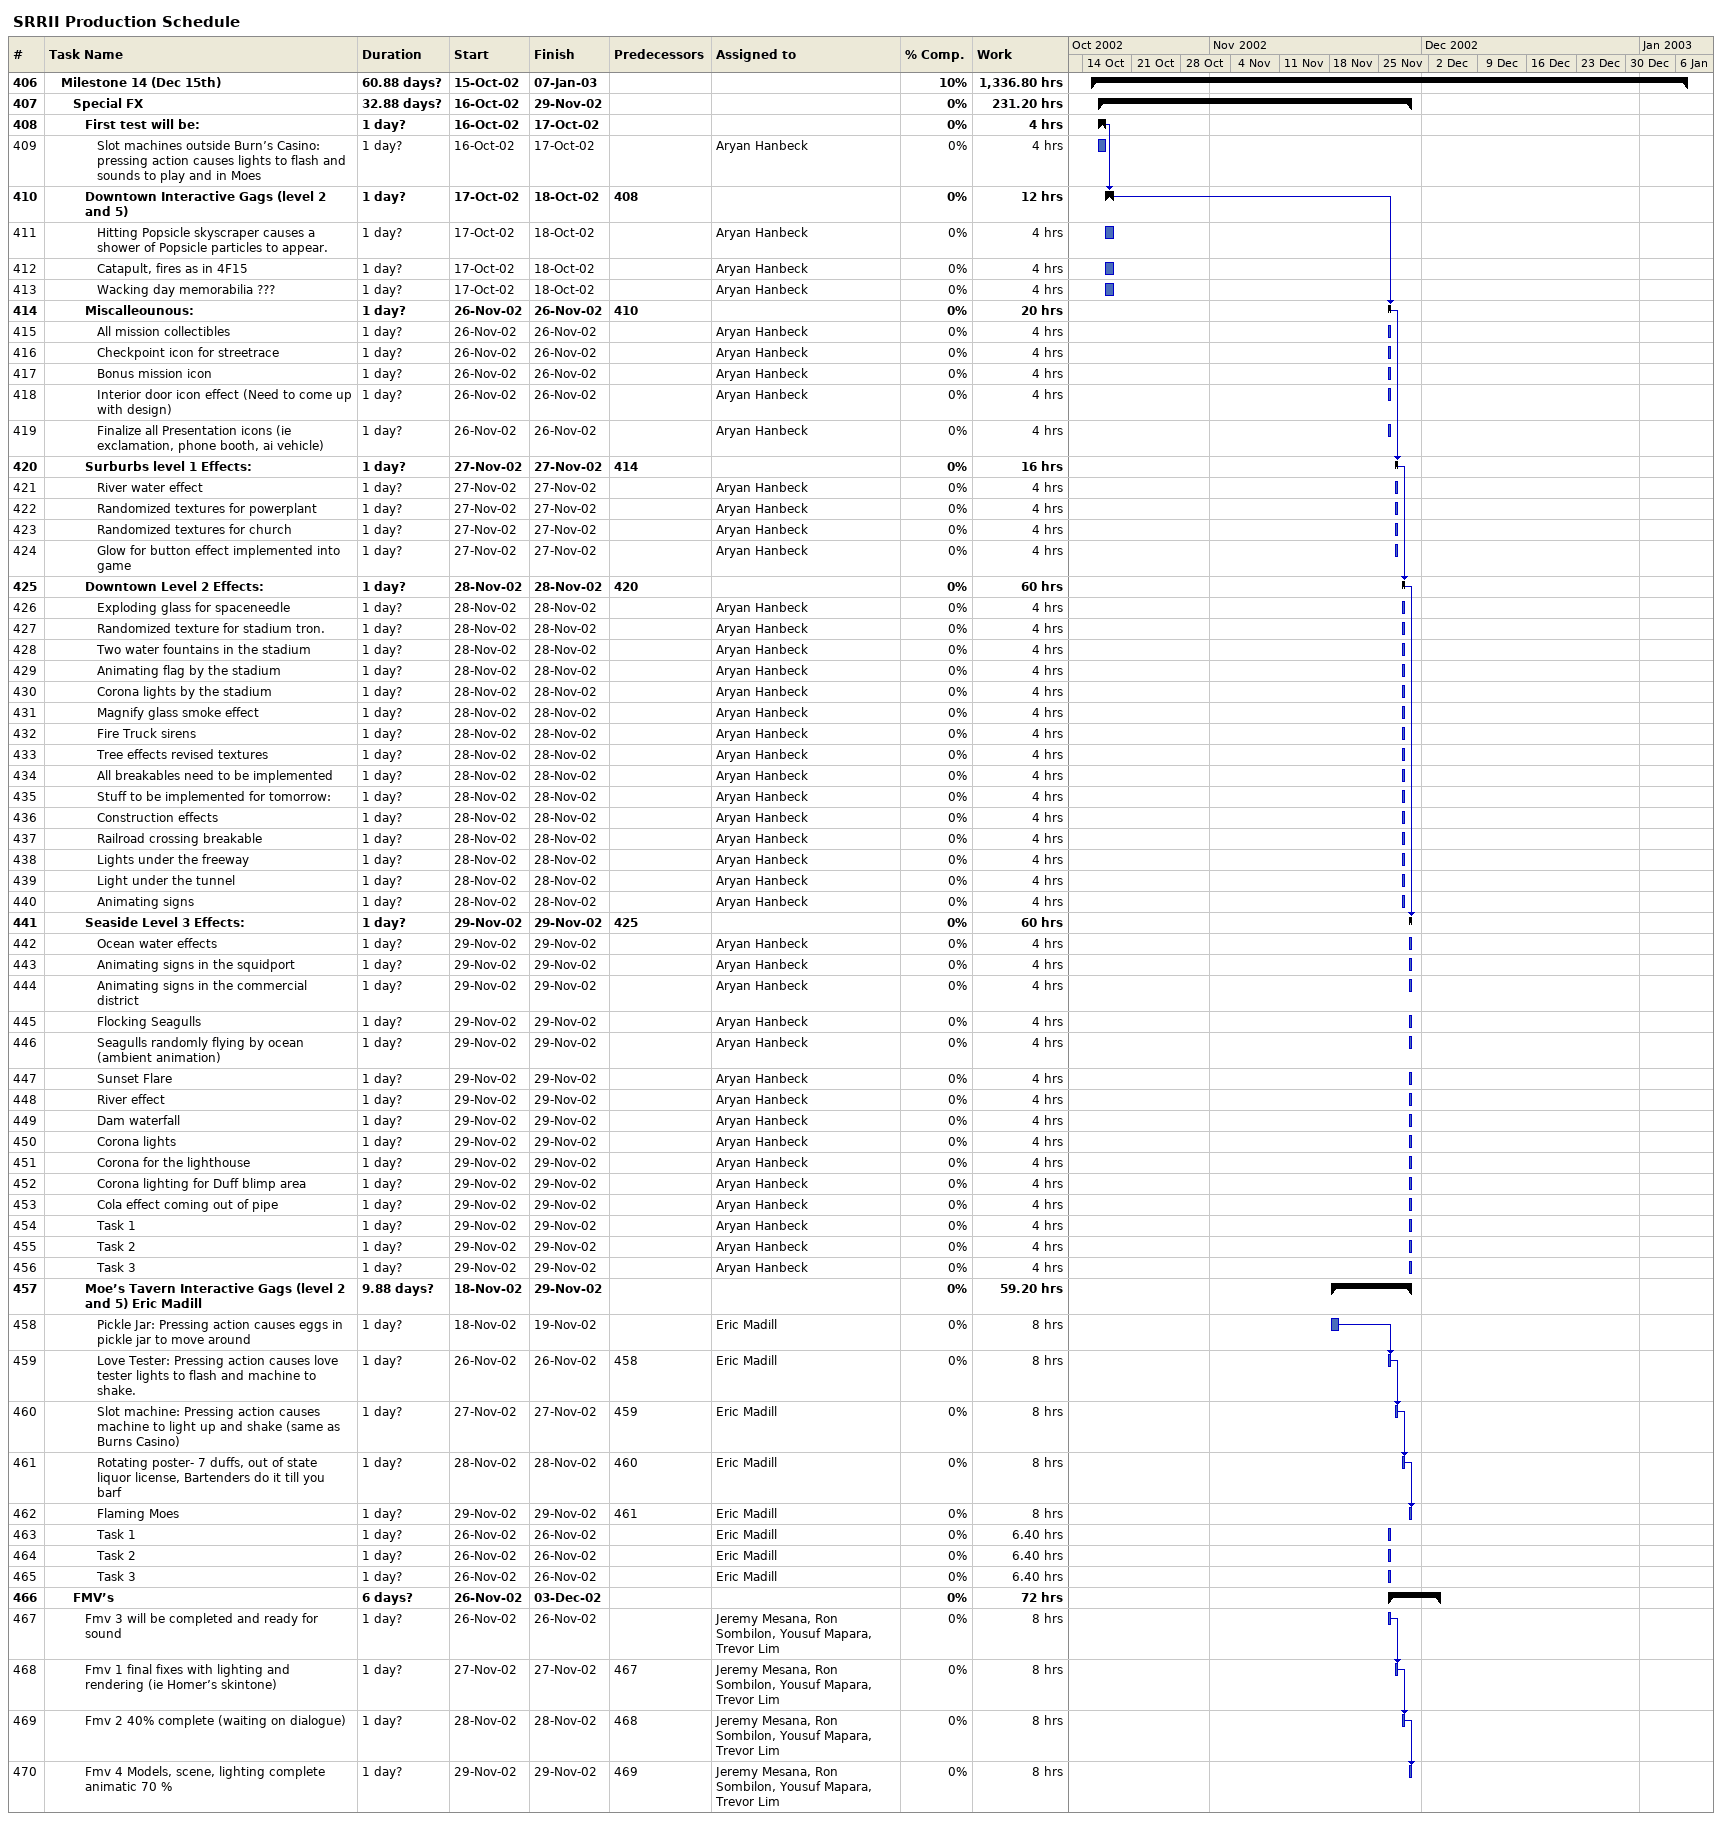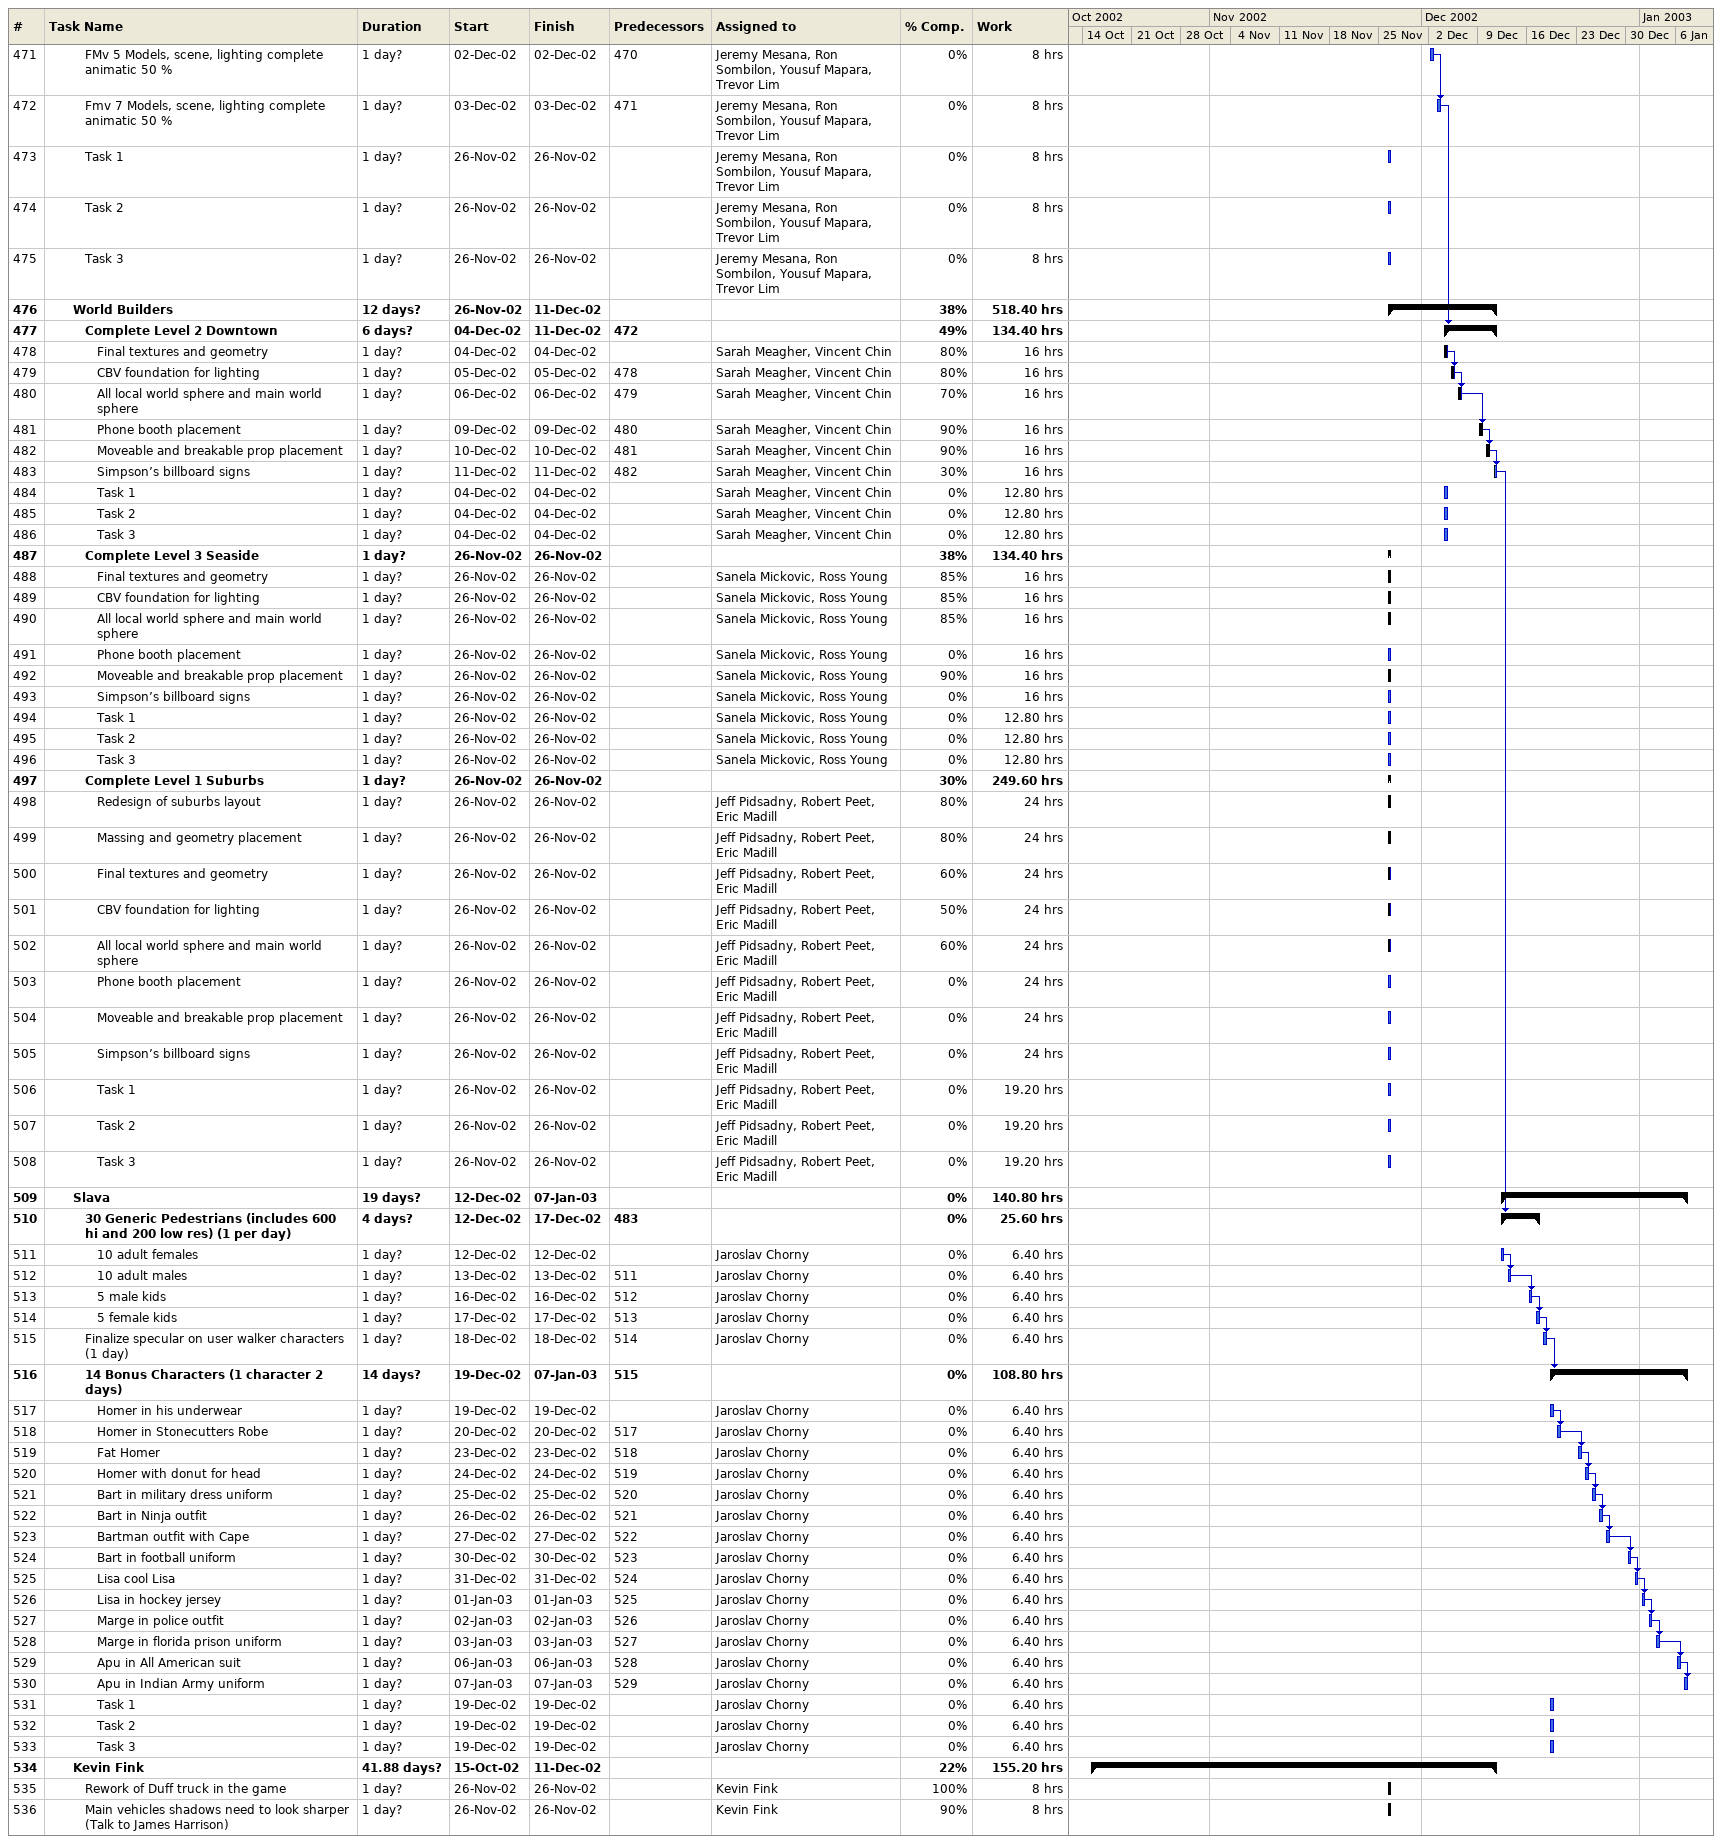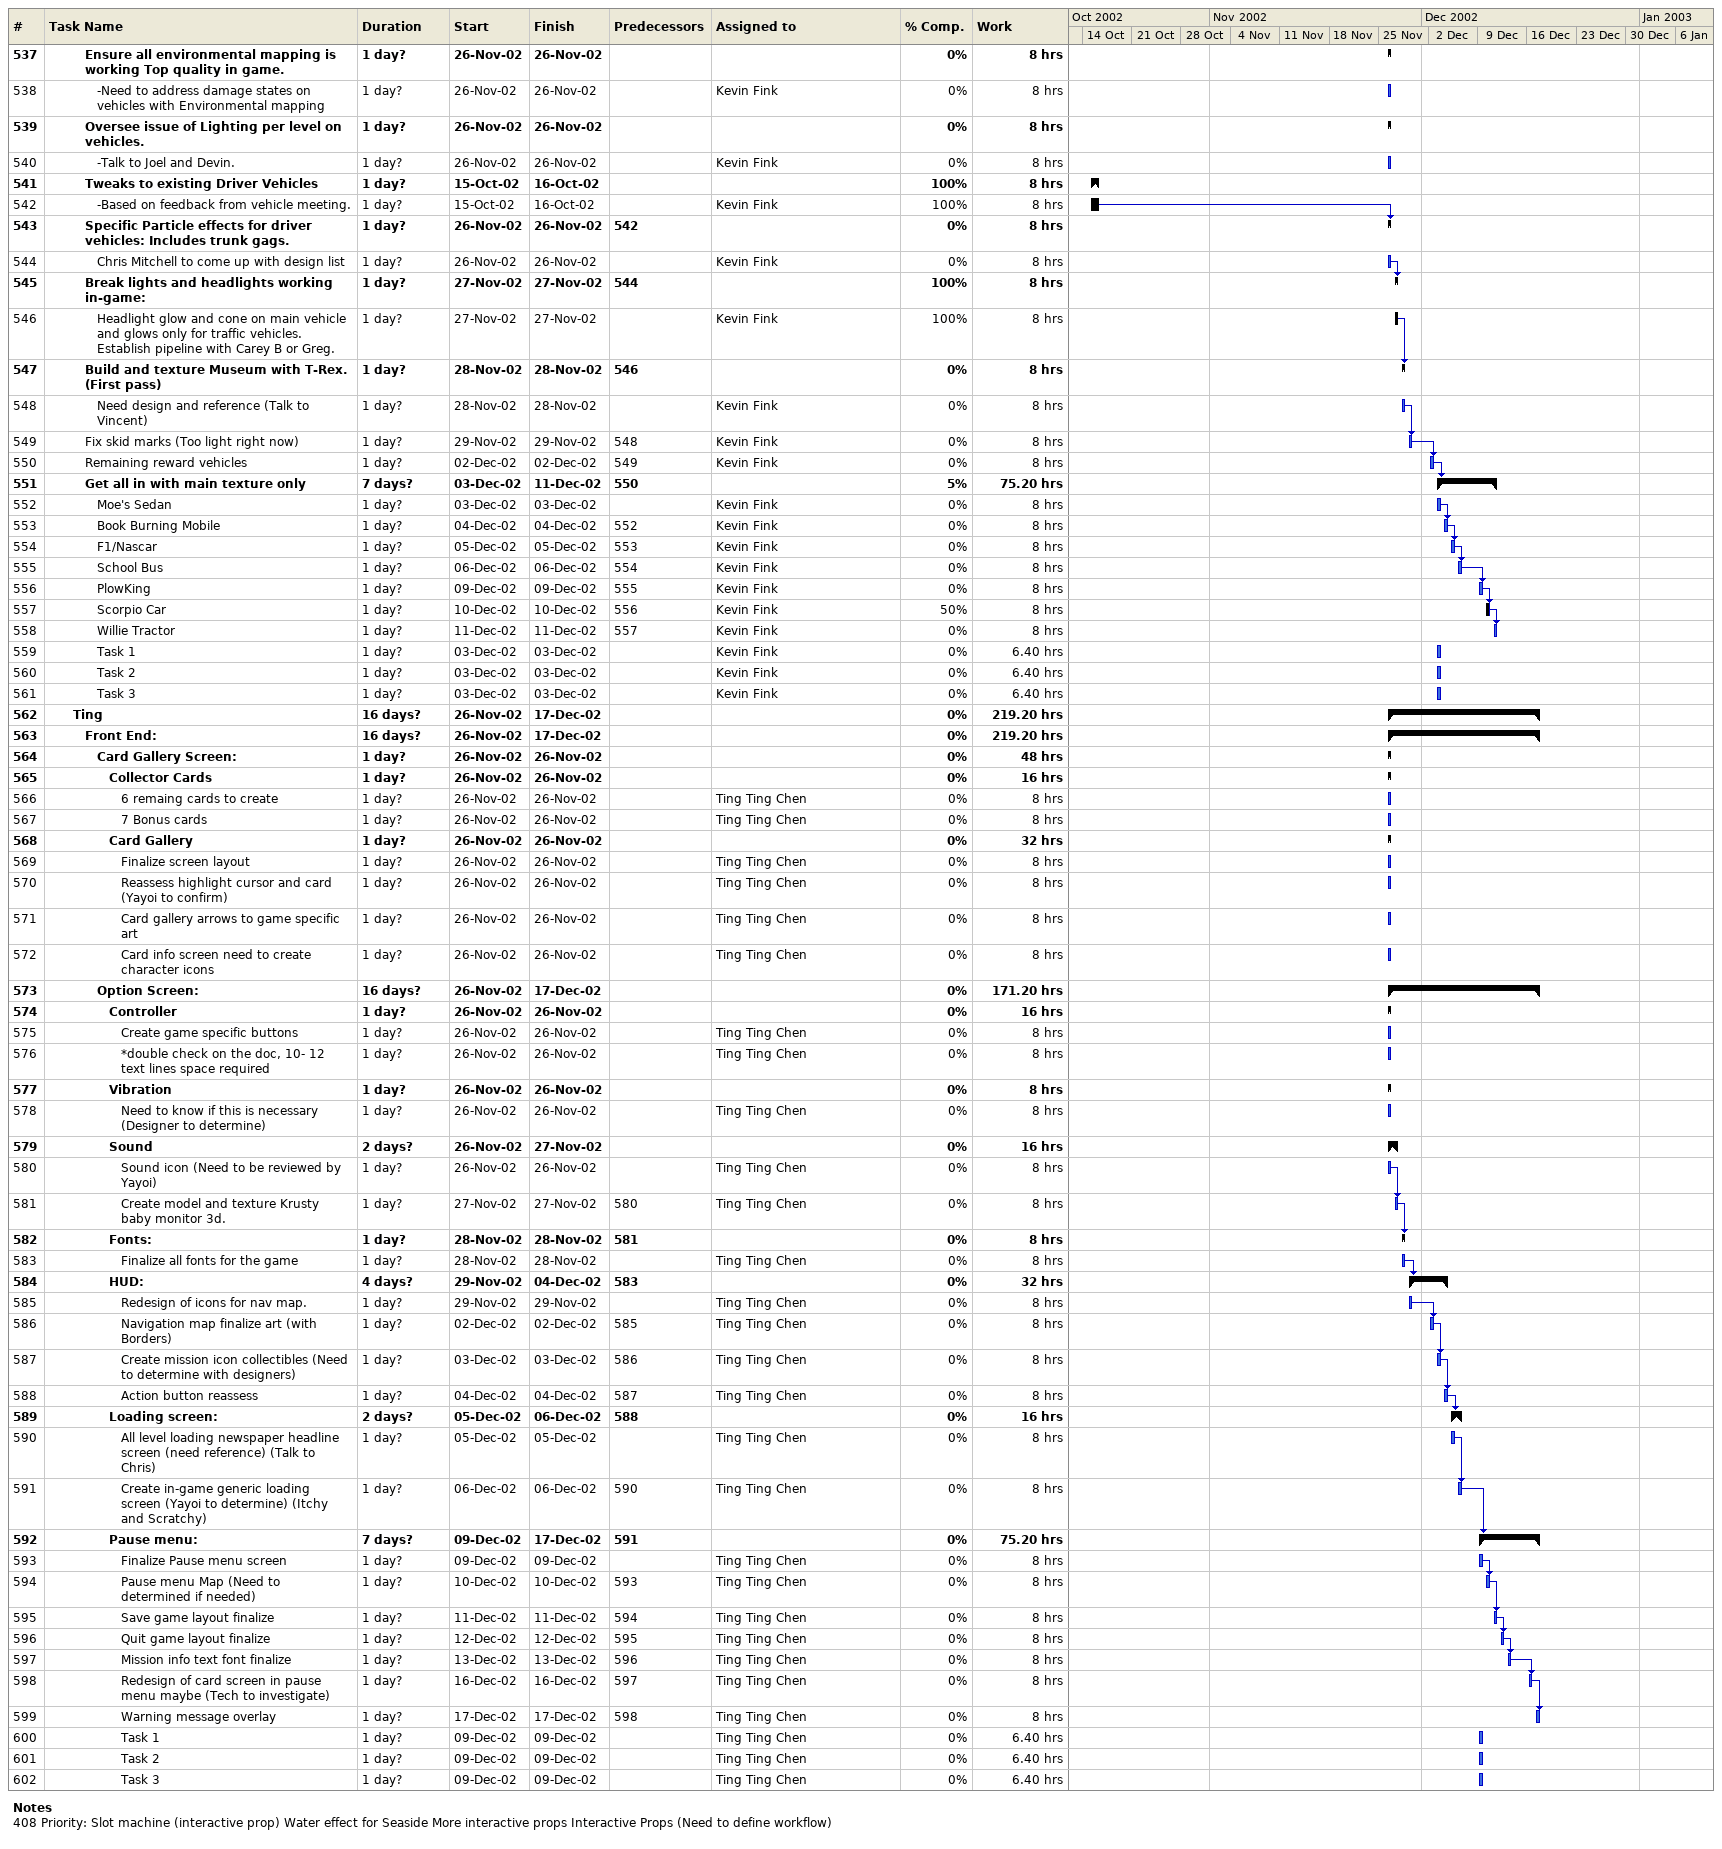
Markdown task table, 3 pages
SRRII Production Schedule

| ID | Level | Task | Duration | Start | Finish | Predecessors | Resources | % complete | Work (h) |
|---|---|---|---|---|---|---|---|---|---|
| 406 | 2 | **Milestone 14 (Dec 15th)** | 60.88d? | 2002-10-15 | 2003-01-07 |  |  | 10 | 1336.80 |
| 407 | 3 | **Special FX** | 32.88d? | 2002-10-16 | 2002-11-29 |  |  | 0 | 231.20 |
| 408 | 4 | **First test will be:** | 1d? | 2002-10-16 | 2002-10-17 |  |  | 0 | 4 |
| 409 | 5 | Slot machines outside Burn’s Casino: pressing action causes lights to flash and sounds to play and in Moes | 1d? | 2002-10-16 | 2002-10-17 |  | Aryan Hanbeck | 0 | 4 |
| 410 | 4 | **Downtown Interactive Gags (level 2 and 5)** | 1d? | 2002-10-17 | 2002-10-18 | 408 |  | 0 | 12 |
| 411 | 5 | Hitting Popsicle skyscraper causes a shower of Popsicle particles to appear. | 1d? | 2002-10-17 | 2002-10-18 |  | Aryan Hanbeck | 0 | 4 |
| 412 | 5 | Catapult, fires as in 4F15 | 1d? | 2002-10-17 | 2002-10-18 |  | Aryan Hanbeck | 0 | 4 |
| 413 | 5 | Wacking day memorabilia ??? | 1d? | 2002-10-17 | 2002-10-18 |  | Aryan Hanbeck | 0 | 4 |
| 414 | 4 | **Miscalleounous:** | 1d? | 2002-11-26 | 2002-11-26 | 410 |  | 0 | 20 |
| 415 | 5 | All mission collectibles | 1d? | 2002-11-26 | 2002-11-26 |  | Aryan Hanbeck | 0 | 4 |
| 416 | 5 | Checkpoint icon for streetrace | 1d? | 2002-11-26 | 2002-11-26 |  | Aryan Hanbeck | 0 | 4 |
| 417 | 5 | Bonus mission icon | 1d? | 2002-11-26 | 2002-11-26 |  | Aryan Hanbeck | 0 | 4 |
| 418 | 5 | Interior door icon effect (Need to come up with design) | 1d? | 2002-11-26 | 2002-11-26 |  | Aryan Hanbeck | 0 | 4 |
| 419 | 5 | Finalize all Presentation icons (ie exclamation, phone booth, ai vehicle) | 1d? | 2002-11-26 | 2002-11-26 |  | Aryan Hanbeck | 0 | 4 |
| 420 | 4 | **Surburbs level 1 Effects:** | 1d? | 2002-11-27 | 2002-11-27 | 414 |  | 0 | 16 |
| 421 | 5 | River water effect | 1d? | 2002-11-27 | 2002-11-27 |  | Aryan Hanbeck | 0 | 4 |
| 422 | 5 | Randomized textures for powerplant | 1d? | 2002-11-27 | 2002-11-27 |  | Aryan Hanbeck | 0 | 4 |
| 423 | 5 | Randomized textures for church | 1d? | 2002-11-27 | 2002-11-27 |  | Aryan Hanbeck | 0 | 4 |
| 424 | 5 | Glow for button effect implemented into game | 1d? | 2002-11-27 | 2002-11-27 |  | Aryan Hanbeck | 0 | 4 |
| 425 | 4 | **Downtown Level 2 Effects:** | 1d? | 2002-11-28 | 2002-11-28 | 420 |  | 0 | 60 |
| 426 | 5 | Exploding glass for spaceneedle | 1d? | 2002-11-28 | 2002-11-28 |  | Aryan Hanbeck | 0 | 4 |
| 427 | 5 | Randomized texture for stadium tron. | 1d? | 2002-11-28 | 2002-11-28 |  | Aryan Hanbeck | 0 | 4 |
| 428 | 5 | Two water fountains in the stadium | 1d? | 2002-11-28 | 2002-11-28 |  | Aryan Hanbeck | 0 | 4 |
| 429 | 5 | Animating flag by the stadium | 1d? | 2002-11-28 | 2002-11-28 |  | Aryan Hanbeck | 0 | 4 |
| 430 | 5 | Corona lights by the stadium | 1d? | 2002-11-28 | 2002-11-28 |  | Aryan Hanbeck | 0 | 4 |
| 431 | 5 | Magnify glass smoke effect | 1d? | 2002-11-28 | 2002-11-28 |  | Aryan Hanbeck | 0 | 4 |
| 432 | 5 | Fire Truck sirens | 1d? | 2002-11-28 | 2002-11-28 |  | Aryan Hanbeck | 0 | 4 |
| 433 | 5 | Tree effects revised textures | 1d? | 2002-11-28 | 2002-11-28 |  | Aryan Hanbeck | 0 | 4 |
| 434 | 5 | All breakables need to be implemented | 1d? | 2002-11-28 | 2002-11-28 |  | Aryan Hanbeck | 0 | 4 |
| 435 | 5 | Stuff to be implemented for tomorrow: | 1d? | 2002-11-28 | 2002-11-28 |  | Aryan Hanbeck | 0 | 4 |
| 436 | 5 | Construction effects | 1d? | 2002-11-28 | 2002-11-28 |  | Aryan Hanbeck | 0 | 4 |
| 437 | 5 | Railroad crossing breakable | 1d? | 2002-11-28 | 2002-11-28 |  | Aryan Hanbeck | 0 | 4 |
| 438 | 5 | Lights under the freeway | 1d? | 2002-11-28 | 2002-11-28 |  | Aryan Hanbeck | 0 | 4 |
| 439 | 5 | Light under the tunnel | 1d? | 2002-11-28 | 2002-11-28 |  | Aryan Hanbeck | 0 | 4 |
| 440 | 5 | Animating signs | 1d? | 2002-11-28 | 2002-11-28 |  | Aryan Hanbeck | 0 | 4 |
| 441 | 4 | **Seaside Level 3 Effects:** | 1d? | 2002-11-29 | 2002-11-29 | 425 |  | 0 | 60 |
| 442 | 5 | Ocean water effects | 1d? | 2002-11-29 | 2002-11-29 |  | Aryan Hanbeck | 0 | 4 |
| 443 | 5 | Animating signs in the squidport | 1d? | 2002-11-29 | 2002-11-29 |  | Aryan Hanbeck | 0 | 4 |
| 444 | 5 | Animating signs in the commercial district | 1d? | 2002-11-29 | 2002-11-29 |  | Aryan Hanbeck | 0 | 4 |
| 445 | 5 | Flocking Seagulls | 1d? | 2002-11-29 | 2002-11-29 |  | Aryan Hanbeck | 0 | 4 |
| 446 | 5 | Seagulls randomly flying by ocean (ambient animation) | 1d? | 2002-11-29 | 2002-11-29 |  | Aryan Hanbeck | 0 | 4 |
| 447 | 5 | Sunset Flare | 1d? | 2002-11-29 | 2002-11-29 |  | Aryan Hanbeck | 0 | 4 |
| 448 | 5 | River effect | 1d? | 2002-11-29 | 2002-11-29 |  | Aryan Hanbeck | 0 | 4 |
| 449 | 5 | Dam waterfall | 1d? | 2002-11-29 | 2002-11-29 |  | Aryan Hanbeck | 0 | 4 |
| 450 | 5 | Corona lights | 1d? | 2002-11-29 | 2002-11-29 |  | Aryan Hanbeck | 0 | 4 |
| 451 | 5 | Corona for the lighthouse | 1d? | 2002-11-29 | 2002-11-29 |  | Aryan Hanbeck | 0 | 4 |
| 452 | 5 | Corona lighting for Duff blimp area | 1d? | 2002-11-29 | 2002-11-29 |  | Aryan Hanbeck | 0 | 4 |
| 453 | 5 | Cola effect coming out of pipe | 1d? | 2002-11-29 | 2002-11-29 |  | Aryan Hanbeck | 0 | 4 |
| 454 | 5 | Task 1 | 1d? | 2002-11-29 | 2002-11-29 |  | Aryan Hanbeck | 0 | 4 |
| 455 | 5 | Task 2 | 1d? | 2002-11-29 | 2002-11-29 |  | Aryan Hanbeck | 0 | 4 |
| 456 | 5 | Task 3 | 1d? | 2002-11-29 | 2002-11-29 |  | Aryan Hanbeck | 0 | 4 |
| 457 | 4 | **Moe’s Tavern Interactive Gags (level 2 and 5) Eric Madill** | 9.88d? | 2002-11-18 | 2002-11-29 |  |  | 0 | 59.20 |
| 458 | 5 | Pickle Jar: Pressing action causes eggs in pickle jar to move around | 1d? | 2002-11-18 | 2002-11-19 |  | Eric Madill | 0 | 8 |
| 459 | 5 | Love Tester: Pressing action causes love tester lights to flash and machine to shake. | 1d? | 2002-11-26 | 2002-11-26 | 458 | Eric Madill | 0 | 8 |
| 460 | 5 | Slot machine: Pressing action causes machine to light up and shake (same as Burns Casino) | 1d? | 2002-11-27 | 2002-11-27 | 459 | Eric Madill | 0 | 8 |
| 461 | 5 | Rotating poster- 7 duffs, out of state liquor license, Bartenders do it till you barf | 1d? | 2002-11-28 | 2002-11-28 | 460 | Eric Madill | 0 | 8 |
| 462 | 5 | Flaming Moes | 1d? | 2002-11-29 | 2002-11-29 | 461 | Eric Madill | 0 | 8 |
| 463 | 5 | Task 1 | 1d? | 2002-11-26 | 2002-11-26 |  | Eric Madill | 0 | 6.40 |
| 464 | 5 | Task 2 | 1d? | 2002-11-26 | 2002-11-26 |  | Eric Madill | 0 | 6.40 |
| 465 | 5 | Task 3 | 1d? | 2002-11-26 | 2002-11-26 |  | Eric Madill | 0 | 6.40 |
| 466 | 3 | **FMV’s** | 6d? | 2002-11-26 | 2002-12-03 |  |  | 0 | 72 |
| 467 | 4 | Fmv 3 will be completed and ready for sound | 1d? | 2002-11-26 | 2002-11-26 |  | Jeremy Mesana, Ron Sombilon, Yousuf Mapara, Trevor Lim | 0 | 8 |
| 468 | 4 | Fmv 1 final fixes with lighting and rendering (ie Homer’s skintone) | 1d? | 2002-11-27 | 2002-11-27 | 467 | Jeremy Mesana, Ron Sombilon, Yousuf Mapara, Trevor Lim | 0 | 8 |
| 469 | 4 | Fmv 2 40% complete (waiting on dialogue) | 1d? | 2002-11-28 | 2002-11-28 | 468 | Jeremy Mesana, Ron Sombilon, Yousuf Mapara, Trevor Lim | 0 | 8 |
| 470 | 4 | Fmv 4 Models, scene, lighting complete animatic 70 % | 1d? | 2002-11-29 | 2002-11-29 | 469 | Jeremy Mesana, Ron Sombilon, Yousuf Mapara, Trevor Lim | 0 | 8 |
| 471 | 4 | FMv 5 Models, scene, lighting complete animatic 50 % | 1d? | 2002-12-02 | 2002-12-02 | 470 | Jeremy Mesana, Ron Sombilon, Yousuf Mapara, Trevor Lim | 0 | 8 |
| 472 | 4 | Fmv 7 Models, scene, lighting complete animatic 50 % | 1d? | 2002-12-03 | 2002-12-03 | 471 | Jeremy Mesana, Ron Sombilon, Yousuf Mapara, Trevor Lim | 0 | 8 |
| 473 | 4 | Task 1 | 1d? | 2002-11-26 | 2002-11-26 |  | Jeremy Mesana, Ron Sombilon, Yousuf Mapara, Trevor Lim | 0 | 8 |
| 474 | 4 | Task 2 | 1d? | 2002-11-26 | 2002-11-26 |  | Jeremy Mesana, Ron Sombilon, Yousuf Mapara, Trevor Lim | 0 | 8 |
| 475 | 4 | Task 3 | 1d? | 2002-11-26 | 2002-11-26 |  | Jeremy Mesana, Ron Sombilon, Yousuf Mapara, Trevor Lim | 0 | 8 |
| 476 | 3 | **World Builders** | 12d? | 2002-11-26 | 2002-12-11 |  |  | 38 | 518.40 |
| 477 | 4 | **Complete Level 2 Downtown** | 6d? | 2002-12-04 | 2002-12-11 | 472 |  | 49 | 134.40 |
| 478 | 5 | Final textures and geometry | 1d? | 2002-12-04 | 2002-12-04 |  | Sarah Meagher, Vincent Chin | 80 | 16 |
| 479 | 5 | CBV foundation for lighting | 1d? | 2002-12-05 | 2002-12-05 | 478 | Sarah Meagher, Vincent Chin | 80 | 16 |
| 480 | 5 | All local world sphere and main world sphere | 1d? | 2002-12-06 | 2002-12-06 | 479 | Sarah Meagher, Vincent Chin | 70 | 16 |
| 481 | 5 | Phone booth placement | 1d? | 2002-12-09 | 2002-12-09 | 480 | Sarah Meagher, Vincent Chin | 90 | 16 |
| 482 | 5 | Moveable and breakable prop placement | 1d? | 2002-12-10 | 2002-12-10 | 481 | Sarah Meagher, Vincent Chin | 90 | 16 |
| 483 | 5 | Simpson’s billboard signs | 1d? | 2002-12-11 | 2002-12-11 | 482 | Sarah Meagher, Vincent Chin | 30 | 16 |
| 484 | 5 | Task 1 | 1d? | 2002-12-04 | 2002-12-04 |  | Sarah Meagher, Vincent Chin | 0 | 12.80 |
| 485 | 5 | Task 2 | 1d? | 2002-12-04 | 2002-12-04 |  | Sarah Meagher, Vincent Chin | 0 | 12.80 |
| 486 | 5 | Task 3 | 1d? | 2002-12-04 | 2002-12-04 |  | Sarah Meagher, Vincent Chin | 0 | 12.80 |
| 487 | 4 | **Complete Level 3 Seaside** | 1d? | 2002-11-26 | 2002-11-26 |  |  | 38 | 134.40 |
| 488 | 5 | Final textures and geometry | 1d? | 2002-11-26 | 2002-11-26 |  | Sanela Mickovic, Ross Young | 85 | 16 |
| 489 | 5 | CBV foundation for lighting | 1d? | 2002-11-26 | 2002-11-26 |  | Sanela Mickovic, Ross Young | 85 | 16 |
| 490 | 5 | All local world sphere and main world sphere | 1d? | 2002-11-26 | 2002-11-26 |  | Sanela Mickovic, Ross Young | 85 | 16 |
| 491 | 5 | Phone booth placement | 1d? | 2002-11-26 | 2002-11-26 |  | Sanela Mickovic, Ross Young | 0 | 16 |
| 492 | 5 | Moveable and breakable prop placement | 1d? | 2002-11-26 | 2002-11-26 |  | Sanela Mickovic, Ross Young | 90 | 16 |
| 493 | 5 | Simpson’s billboard signs | 1d? | 2002-11-26 | 2002-11-26 |  | Sanela Mickovic, Ross Young | 0 | 16 |
| 494 | 5 | Task 1 | 1d? | 2002-11-26 | 2002-11-26 |  | Sanela Mickovic, Ross Young | 0 | 12.80 |
| 495 | 5 | Task 2 | 1d? | 2002-11-26 | 2002-11-26 |  | Sanela Mickovic, Ross Young | 0 | 12.80 |
| 496 | 5 | Task 3 | 1d? | 2002-11-26 | 2002-11-26 |  | Sanela Mickovic, Ross Young | 0 | 12.80 |
| 497 | 4 | **Complete Level 1 Suburbs** | 1d? | 2002-11-26 | 2002-11-26 |  |  | 30 | 249.60 |
| 498 | 5 | Redesign of suburbs layout | 1d? | 2002-11-26 | 2002-11-26 |  | Jeff Pidsadny, Robert Peet, Eric Madill | 80 | 24 |
| 499 | 5 | Massing and geometry placement | 1d? | 2002-11-26 | 2002-11-26 |  | Jeff Pidsadny, Robert Peet, Eric Madill | 80 | 24 |
| 500 | 5 | Final textures and geometry | 1d? | 2002-11-26 | 2002-11-26 |  | Jeff Pidsadny, Robert Peet, Eric Madill | 60 | 24 |
| 501 | 5 | CBV foundation for lighting | 1d? | 2002-11-26 | 2002-11-26 |  | Jeff Pidsadny, Robert Peet, Eric Madill | 50 | 24 |
| 502 | 5 | All local world sphere and main world sphere | 1d? | 2002-11-26 | 2002-11-26 |  | Jeff Pidsadny, Robert Peet, Eric Madill | 60 | 24 |
| 503 | 5 | Phone booth placement | 1d? | 2002-11-26 | 2002-11-26 |  | Jeff Pidsadny, Robert Peet, Eric Madill | 0 | 24 |
| 504 | 5 | Moveable and breakable prop placement | 1d? | 2002-11-26 | 2002-11-26 |  | Jeff Pidsadny, Robert Peet, Eric Madill | 0 | 24 |
| 505 | 5 | Simpson’s billboard signs | 1d? | 2002-11-26 | 2002-11-26 |  | Jeff Pidsadny, Robert Peet, Eric Madill | 0 | 24 |
| 506 | 5 | Task 1 | 1d? | 2002-11-26 | 2002-11-26 |  | Jeff Pidsadny, Robert Peet, Eric Madill | 0 | 19.20 |
| 507 | 5 | Task 2 | 1d? | 2002-11-26 | 2002-11-26 |  | Jeff Pidsadny, Robert Peet, Eric Madill | 0 | 19.20 |
| 508 | 5 | Task 3 | 1d? | 2002-11-26 | 2002-11-26 |  | Jeff Pidsadny, Robert Peet, Eric Madill | 0 | 19.20 |
| 509 | 3 | **Slava** | 19d? | 2002-12-12 | 2003-01-07 |  |  | 0 | 140.80 |
| 510 | 4 | **30 Generic Pedestrians (includes 600 hi and 200 low res) (1 per day)** | 4d? | 2002-12-12 | 2002-12-17 | 483 |  | 0 | 25.60 |
| 511 | 5 | 10 adult females | 1d? | 2002-12-12 | 2002-12-12 |  | Jaroslav Chorny | 0 | 6.40 |
| 512 | 5 | 10 adult males | 1d? | 2002-12-13 | 2002-12-13 | 511 | Jaroslav Chorny | 0 | 6.40 |
| 513 | 5 | 5 male kids | 1d? | 2002-12-16 | 2002-12-16 | 512 | Jaroslav Chorny | 0 | 6.40 |
| 514 | 5 | 5 female kids | 1d? | 2002-12-17 | 2002-12-17 | 513 | Jaroslav Chorny | 0 | 6.40 |
| 515 | 4 | Finalize specular on user walker characters (1 day) | 1d? | 2002-12-18 | 2002-12-18 | 514 | Jaroslav Chorny | 0 | 6.40 |
| 516 | 4 | **14 Bonus Characters (1 character 2 days)** | 14d? | 2002-12-19 | 2003-01-07 | 515 |  | 0 | 108.80 |
| 517 | 5 | Homer in his underwear | 1d? | 2002-12-19 | 2002-12-19 |  | Jaroslav Chorny | 0 | 6.40 |
| 518 | 5 | Homer in Stonecutters Robe | 1d? | 2002-12-20 | 2002-12-20 | 517 | Jaroslav Chorny | 0 | 6.40 |
| 519 | 5 | Fat Homer | 1d? | 2002-12-23 | 2002-12-23 | 518 | Jaroslav Chorny | 0 | 6.40 |
| 520 | 5 | Homer with donut for head | 1d? | 2002-12-24 | 2002-12-24 | 519 | Jaroslav Chorny | 0 | 6.40 |
| 521 | 5 | Bart in military dress uniform | 1d? | 2002-12-25 | 2002-12-25 | 520 | Jaroslav Chorny | 0 | 6.40 |
| 522 | 5 | Bart in Ninja outfit | 1d? | 2002-12-26 | 2002-12-26 | 521 | Jaroslav Chorny | 0 | 6.40 |
| 523 | 5 | Bartman outfit with Cape | 1d? | 2002-12-27 | 2002-12-27 | 522 | Jaroslav Chorny | 0 | 6.40 |
| 524 | 5 | Bart in football uniform | 1d? | 2002-12-30 | 2002-12-30 | 523 | Jaroslav Chorny | 0 | 6.40 |
| 525 | 5 | Lisa cool Lisa | 1d? | 2002-12-31 | 2002-12-31 | 524 | Jaroslav Chorny | 0 | 6.40 |
| 526 | 5 | Lisa in hockey jersey | 1d? | 2003-01-01 | 2003-01-01 | 525 | Jaroslav Chorny | 0 | 6.40 |
| 527 | 5 | Marge in police outfit | 1d? | 2003-01-02 | 2003-01-02 | 526 | Jaroslav Chorny | 0 | 6.40 |
| 528 | 5 | Marge in florida prison uniform | 1d? | 2003-01-03 | 2003-01-03 | 527 | Jaroslav Chorny | 0 | 6.40 |
| 529 | 5 | Apu in All American suit | 1d? | 2003-01-06 | 2003-01-06 | 528 | Jaroslav Chorny | 0 | 6.40 |
| 530 | 5 | Apu in Indian Army uniform | 1d? | 2003-01-07 | 2003-01-07 | 529 | Jaroslav Chorny | 0 | 6.40 |
| 531 | 5 | Task 1 | 1d? | 2002-12-19 | 2002-12-19 |  | Jaroslav Chorny | 0 | 6.40 |
| 532 | 5 | Task 2 | 1d? | 2002-12-19 | 2002-12-19 |  | Jaroslav Chorny | 0 | 6.40 |
| 533 | 5 | Task 3 | 1d? | 2002-12-19 | 2002-12-19 |  | Jaroslav Chorny | 0 | 6.40 |
| 534 | 3 | **Kevin Fink** | 41.88d? | 2002-10-15 | 2002-12-11 |  |  | 22 | 155.20 |
| 535 | 4 | Rework of Duff truck in the game | 1d? | 2002-11-26 | 2002-11-26 |  | Kevin Fink | 100 | 8 |
| 536 | 4 | Main vehicles shadows need to look sharper (Talk to James Harrison) | 1d? | 2002-11-26 | 2002-11-26 |  | Kevin Fink | 90 | 8 |
| 537 | 4 | **Ensure all environmental mapping is working Top quality in game.** | 1d? | 2002-11-26 | 2002-11-26 |  |  | 0 | 8 |
| 538 | 5 | -Need to address damage states on vehicles with Environmental mapping | 1d? | 2002-11-26 | 2002-11-26 |  | Kevin Fink | 0 | 8 |
| 539 | 4 | **Oversee issue of Lighting per level on vehicles.** | 1d? | 2002-11-26 | 2002-11-26 |  |  | 0 | 8 |
| 540 | 5 | -Talk to Joel and Devin. | 1d? | 2002-11-26 | 2002-11-26 |  | Kevin Fink | 0 | 8 |
| 541 | 4 | **Tweaks to existing Driver Vehicles** | 1d? | 2002-10-15 | 2002-10-16 |  |  | 100 | 8 |
| 542 | 5 | -Based on feedback from vehicle meeting. | 1d? | 2002-10-15 | 2002-10-16 |  | Kevin Fink | 100 | 8 |
| 543 | 4 | **Specific Particle effects for driver vehicles: Includes trunk gags.** | 1d? | 2002-11-26 | 2002-11-26 | 542 |  | 0 | 8 |
| 544 | 5 | Chris Mitchell to come up with design list | 1d? | 2002-11-26 | 2002-11-26 |  | Kevin Fink | 0 | 8 |
| 545 | 4 | **Break lights and headlights working in-game:** | 1d? | 2002-11-27 | 2002-11-27 | 544 |  | 100 | 8 |
| 546 | 5 | Headlight glow and cone on main vehicle and glows only for traffic vehicles. Establish pipeline with Carey B or Greg. | 1d? | 2002-11-27 | 2002-11-27 |  | Kevin Fink | 100 | 8 |
| 547 | 4 | **Build and texture Museum with T-Rex. (First pass)** | 1d? | 2002-11-28 | 2002-11-28 | 546 |  | 0 | 8 |
| 548 | 5 | Need design and reference (Talk to Vincent) | 1d? | 2002-11-28 | 2002-11-28 |  | Kevin Fink | 0 | 8 |
| 549 | 4 | Fix skid marks (Too light right now) | 1d? | 2002-11-29 | 2002-11-29 | 548 | Kevin Fink | 0 | 8 |
| 550 | 4 | Remaining reward vehicles | 1d? | 2002-12-02 | 2002-12-02 | 549 | Kevin Fink | 0 | 8 |
| 551 | 4 | **Get all in with main texture only** | 7d? | 2002-12-03 | 2002-12-11 | 550 |  | 5 | 75.20 |
| 552 | 5 | Moe's Sedan | 1d? | 2002-12-03 | 2002-12-03 |  | Kevin Fink | 0 | 8 |
| 553 | 5 | Book Burning Mobile | 1d? | 2002-12-04 | 2002-12-04 | 552 | Kevin Fink | 0 | 8 |
| 554 | 5 | F1/Nascar | 1d? | 2002-12-05 | 2002-12-05 | 553 | Kevin Fink | 0 | 8 |
| 555 | 5 | School Bus | 1d? | 2002-12-06 | 2002-12-06 | 554 | Kevin Fink | 0 | 8 |
| 556 | 5 | PlowKing | 1d? | 2002-12-09 | 2002-12-09 | 555 | Kevin Fink | 0 | 8 |
| 557 | 5 | Scorpio Car | 1d? | 2002-12-10 | 2002-12-10 | 556 | Kevin Fink | 50 | 8 |
| 558 | 5 | Willie Tractor | 1d? | 2002-12-11 | 2002-12-11 | 557 | Kevin Fink | 0 | 8 |
| 559 | 5 | Task 1 | 1d? | 2002-12-03 | 2002-12-03 |  | Kevin Fink | 0 | 6.40 |
| 560 | 5 | Task 2 | 1d? | 2002-12-03 | 2002-12-03 |  | Kevin Fink | 0 | 6.40 |
| 561 | 5 | Task 3 | 1d? | 2002-12-03 | 2002-12-03 |  | Kevin Fink | 0 | 6.40 |
| 562 | 3 | **Ting** | 16d? | 2002-11-26 | 2002-12-17 |  |  | 0 | 219.20 |
| 563 | 4 | **Front End:** | 16d? | 2002-11-26 | 2002-12-17 |  |  | 0 | 219.20 |
| 564 | 5 | **Card Gallery Screen:** | 1d? | 2002-11-26 | 2002-11-26 |  |  | 0 | 48 |
| 565 | 6 | **Collector Cards** | 1d? | 2002-11-26 | 2002-11-26 |  |  | 0 | 16 |
| 566 | 7 | 6 remaing cards to create | 1d? | 2002-11-26 | 2002-11-26 |  | Ting Ting Chen | 0 | 8 |
| 567 | 7 | 7 Bonus cards | 1d? | 2002-11-26 | 2002-11-26 |  | Ting Ting Chen | 0 | 8 |
| 568 | 6 | **Card Gallery** | 1d? | 2002-11-26 | 2002-11-26 |  |  | 0 | 32 |
| 569 | 7 | Finalize screen layout | 1d? | 2002-11-26 | 2002-11-26 |  | Ting Ting Chen | 0 | 8 |
| 570 | 7 | Reassess highlight cursor and card (Yayoi to confirm) | 1d? | 2002-11-26 | 2002-11-26 |  | Ting Ting Chen | 0 | 8 |
| 571 | 7 | Card gallery arrows to game specific art | 1d? | 2002-11-26 | 2002-11-26 |  | Ting Ting Chen | 0 | 8 |
| 572 | 7 | Card info screen need to create character icons | 1d? | 2002-11-26 | 2002-11-26 |  | Ting Ting Chen | 0 | 8 |
| 573 | 5 | **Option Screen:** | 16d? | 2002-11-26 | 2002-12-17 |  |  | 0 | 171.20 |
| 574 | 6 | **Controller** | 1d? | 2002-11-26 | 2002-11-26 |  |  | 0 | 16 |
| 575 | 7 | Create game specific buttons | 1d? | 2002-11-26 | 2002-11-26 |  | Ting Ting Chen | 0 | 8 |
| 576 | 7 | *double check on the doc, 10- 12 text lines space required | 1d? | 2002-11-26 | 2002-11-26 |  | Ting Ting Chen | 0 | 8 |
| 577 | 6 | **Vibration** | 1d? | 2002-11-26 | 2002-11-26 |  |  | 0 | 8 |
| 578 | 7 | Need to know if this is necessary (Designer to determine) | 1d? | 2002-11-26 | 2002-11-26 |  | Ting Ting Chen | 0 | 8 |
| 579 | 6 | **Sound** | 2d? | 2002-11-26 | 2002-11-27 |  |  | 0 | 16 |
| 580 | 7 | Sound icon (Need to be reviewed by Yayoi) | 1d? | 2002-11-26 | 2002-11-26 |  | Ting Ting Chen | 0 | 8 |
| 581 | 7 | Create model and texture Krusty baby monitor 3d. | 1d? | 2002-11-27 | 2002-11-27 | 580 | Ting Ting Chen | 0 | 8 |
| 582 | 6 | **Fonts:** | 1d? | 2002-11-28 | 2002-11-28 | 581 |  | 0 | 8 |
| 583 | 7 | Finalize all fonts for the game | 1d? | 2002-11-28 | 2002-11-28 |  | Ting Ting Chen | 0 | 8 |
| 584 | 6 | **HUD:** | 4d? | 2002-11-29 | 2002-12-04 | 583 |  | 0 | 32 |
| 585 | 7 | Redesign of icons for nav map. | 1d? | 2002-11-29 | 2002-11-29 |  | Ting Ting Chen | 0 | 8 |
| 586 | 7 | Navigation map finalize art (with Borders) | 1d? | 2002-12-02 | 2002-12-02 | 585 | Ting Ting Chen | 0 | 8 |
| 587 | 7 | Create mission icon collectibles (Need to determine with designers) | 1d? | 2002-12-03 | 2002-12-03 | 586 | Ting Ting Chen | 0 | 8 |
| 588 | 7 | Action button reassess | 1d? | 2002-12-04 | 2002-12-04 | 587 | Ting Ting Chen | 0 | 8 |
| 589 | 6 | **Loading screen:** | 2d? | 2002-12-05 | 2002-12-06 | 588 |  | 0 | 16 |
| 590 | 7 | All level loading newspaper headline screen (need reference) (Talk to Chris) | 1d? | 2002-12-05 | 2002-12-05 |  | Ting Ting Chen | 0 | 8 |
| 591 | 7 | Create in-game generic loading screen (Yayoi to determine) (Itchy and Scratchy) | 1d? | 2002-12-06 | 2002-12-06 | 590 | Ting Ting Chen | 0 | 8 |
| 592 | 6 | **Pause menu:** | 7d? | 2002-12-09 | 2002-12-17 | 591 |  | 0 | 75.20 |
| 593 | 7 | Finalize Pause menu screen | 1d? | 2002-12-09 | 2002-12-09 |  | Ting Ting Chen | 0 | 8 |
| 594 | 7 | Pause menu Map (Need to determined if needed) | 1d? | 2002-12-10 | 2002-12-10 | 593 | Ting Ting Chen | 0 | 8 |
| 595 | 7 | Save game layout finalize | 1d? | 2002-12-11 | 2002-12-11 | 594 | Ting Ting Chen | 0 | 8 |
| 596 | 7 | Quit game layout finalize | 1d? | 2002-12-12 | 2002-12-12 | 595 | Ting Ting Chen | 0 | 8 |
| 597 | 7 | Mission info text font finalize | 1d? | 2002-12-13 | 2002-12-13 | 596 | Ting Ting Chen | 0 | 8 |
| 598 | 7 | Redesign of card screen in pause menu maybe (Tech to investigate) | 1d? | 2002-12-16 | 2002-12-16 | 597 | Ting Ting Chen | 0 | 8 |
| 599 | 7 | Warning message overlay | 1d? | 2002-12-17 | 2002-12-17 | 598 | Ting Ting Chen | 0 | 8 |
| 600 | 7 | Task 1 | 1d? | 2002-12-09 | 2002-12-09 |  | Ting Ting Chen | 0 | 6.40 |
| 601 | 7 | Task 2 | 1d? | 2002-12-09 | 2002-12-09 |  | Ting Ting Chen | 0 | 6.40 |
| 602 | 7 | Task 3 | 1d? | 2002-12-09 | 2002-12-09 |  | Ting Ting Chen | 0 | 6.40 |

Notes
- 408: Priority: Slot machine (interactive prop) Water effect for Seaside More interactive props Interactive Props (Need to define workflow)
